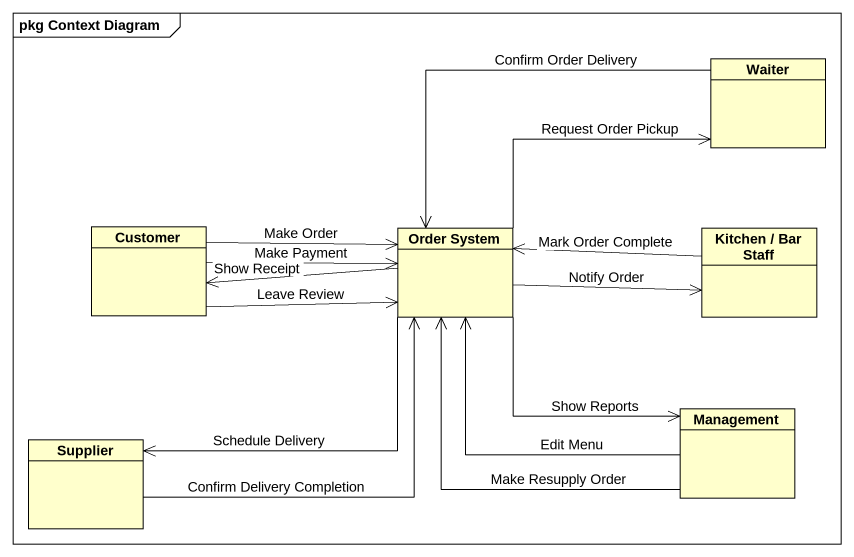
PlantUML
@startuml
mainframe pkg Context Diagram
hide circle
hide empty members
class Waiter
class Customer
class "Order System" as Order_System
class "Kitchen / Bar Staff" as Kitchen_Bar_Staff
class Management
class Supplier
Waiter -left-> Order_System : Confirm Order Delivery
Customer -right-> Order_System : Make Payment
Customer -right-> Order_System : Make Order
Customer -right-> Order_System : Leave Review
Order_System -right-> Waiter : Request Order Pickup
Order_System -left-> Customer : Show Receipt
Order_System -right-> Kitchen_Bar_Staff : Notify Order
Order_System --> Management : Show Reports
Order_System -left-> Supplier : Schedule Delivery
Kitchen_Bar_Staff -left-> Order_System : Mark Order Complete
Management -up-> Order_System : Edit Menu
Management -up-> Order_System : Make Resupply Order
Supplier -right-> Order_System : Confirm Delivery Completion
@enduml
